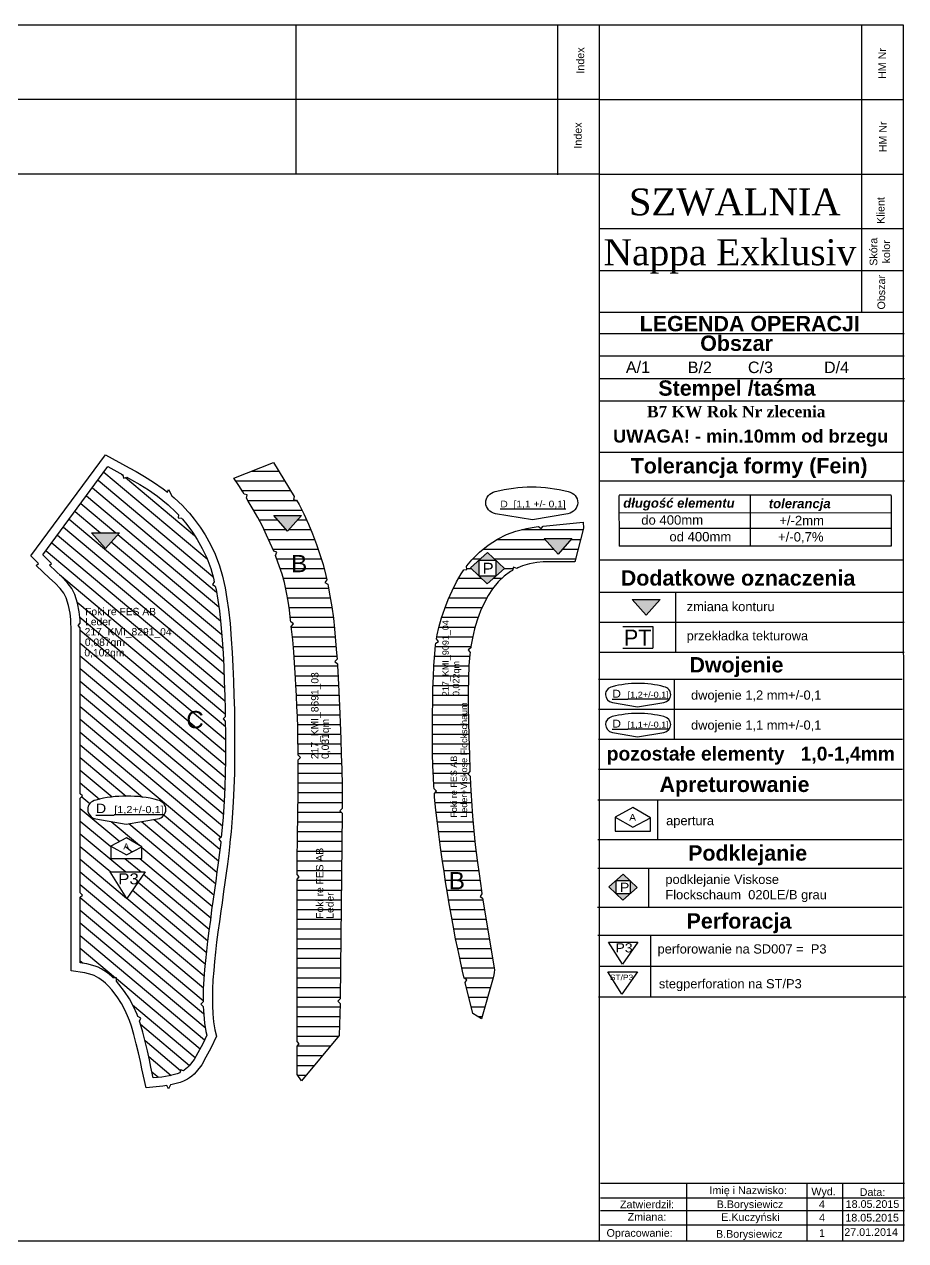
# Paper-space layout 'foki li' of a CAD drawing. Header units: millimetres. Extents: x 0 to 2282, y 0 to 1586.
# Drawn here: x 1132 to 2282, y 0 to 1586 of the extents above; entities that cross this region are included whole.
import ezdxf

# ---------------------------------------------------------------- set-up
doc = ezdxf.new("R2010")
doc.units = ezdxf.units.MM
for name, color, linetype in [('APRETURA', 1, 'Continuous'), ('FLÄCHE', 7, 'Continuous'), ('GROB', 1, 'Continuous'), ('legenda', 242, 'Continuous'), ('OBRAMOWANIE', 7, 'Continuous'), ('OUTLINE', 7, 'Continuous'), ('Q', 7, 'Continuous'), ('SYMBOLE', 7, 'Continuous'), ('TEILENAME', 7, 'Continuous'), ('TEXT', 7, 'Continuous')]:
    doc.layers.add(name, color=color, linetype=linetype)
doc.styles.add('PRODUKCYJNY', font='arial.ttf')
doc.styles.get("Standard").update_dxf_attribs({"font": 'arial.ttf'})
doc.styles.add('TEXT_1', font='ROMANS.SHX')

# ---------------------------------------------------------------- blocks, each defined once
blk = doc.blocks.new('dwojenie3')
at = {"layer": 'SYMBOLE', "color": 1, "extrusion": (0, 0.408922, 0.912569), "elevation": 26.6}
blk.add_lwpolyline([(37.4, 24.7), (-1.2, 31.8), (-41.5, 24.7, 0.783712), (-41.8, -1.9, 0.13753), (37.6, -1.9, 0.783712)], format="xyb", close=True, dxfattribs=at)
at = {"layer": 'SYMBOLE', "color": 1, "extrusion": (0, 0.408922, 0.912569), "insert": (-37.6, 7.9, 25.2), "char_height": 13.271, "width": 92.655, "attachment_point": 1, "text_direction": (1, 0, 0), "style": 'PRODUKCYJNY'}
blk.add_mtext('{\\LD  \\H0.75x;[1,2+/-0,1]}', dxfattribs=at)
blk = doc.blocks.new('apertura')
at = {"layer": 'APRETURA', "color": 1, "extrusion": (0, 0.408922, 0.912569), "elevation": -390.5}
blk.add_lwpolyline([(24.8, -179), (-0.2, -163.3), (-25.3, -177.8), (-0.2, -193.5), (24.8, -179), (24.8, -157.2), (-25.2, -157.2), (-25.3, -177.8)], dxfattribs=at)
at = {"layer": 'APRETURA', "color": 1, "extrusion": (0, 0.408922, 0.912569), "insert": (-4.8, 7.8, -431.4), "char_height": 10.401, "width": 13.808, "attachment_point": 1, "text_direction": (1, 0, 0)}
blk.add_mtext('{\\fArial|b0|i0|c0|p34;A}', dxfattribs=at)
blk = doc.blocks.new('Perf3')
at = {"layer": 'SYMBOLE', "color": 1, "extrusion": (0, 0.408922, 0.912569), "elevation": -444.8}
blk.add_lwpolyline([(-19.8, -211.2), (0, -179.6), (18.3, -211.2), (0, -211.2)], close=True, dxfattribs=at)
at = {"layer": 'SYMBOLE', "color": 1, "extrusion": (0, 0.408922, 0.912569), "insert": (-9.4, 9.4, -491.6), "char_height": 13.107, "width": 18.911, "attachment_point": 1, "text_direction": (1, 0, 0)}
blk.add_mtext('{\\fArial|b0|i0|c0|p34;P3}', dxfattribs=at)
blk = doc.blocks.new('P1')
at = {"layer": 'SYMBOLE'}
h = blk.add_hatch(color=57, dxfattribs=at)
h.paths.add_polyline_path([(-19.1, -0.3), (-0.3, 16.3), (18, -0.9), (-0.8, -17.5)])
h.paths.add_polyline_path([(-9.7, 8), (8.6, 8), (8.6, -9.2), (-9.7, -9.2)], flags=17)
at = {"layer": 'SYMBOLE', "color": 57, "extrusion": (0, 0.408922, 0.912569), "elevation": -3.8}
for points in [[(19.1, -1.3), (0.3, -19.6), (-18, -0.7), (0.8, 17.5)], [(9.7, -10.4), (-8.6, -10.4), (-8.6, 8.4), (9.7, 8.4)]]:
    blk.add_lwpolyline(points, close=True, dxfattribs=at)
at = {"layer": 'SYMBOLE', "color": 57, "extrusion": (0, 0.408922, 0.912569), "style": 'PRODUKCYJNY'}
blk.add_text('P', height=13.1, rotation=180, dxfattribs=at).set_placement((5.9, 5.7, -3.8))

psp = doc.layouts.new('foki li')

# ---------------------------------------------------------------- hatches: boundary and pattern name
for points in [[(1457.4, 945.6), (1475.6, 925.3), (1493.7, 945.6)], [(1219.9, 923), (1238.1, 902.6), (1256.2, 923)], [(1810, 915.7), (1828.2, 895.4), (1846.3, 915.7)], [(1925, 836.1), (1943.2, 815.7), (1961.4, 836.1)]]:
    psp.add_hatch(color=40).paths.add_polyline_path(points)
h = psp.add_hatch(color=57)
h.paths.add_polyline_path([(1894.4, 461.2), (1913.3, 477.9), (1931.5, 460.7), (1912.7, 444)])
h.paths.add_polyline_path([(1903.9, 469.5), (1922.1, 469.5), (1922.1, 452.4), (1903.9, 452.4)], flags=17)
at = {"layer": 'OBRAMOWANIE'}
h = psp.add_hatch(dxfattribs=at)
h.set_pattern_fill('ANSI31', color=1, scale=4, angle=95)
h.paths.add_polyline_path([(1393.6, 710.5), (1393, 728.9), (1392.2, 748), (1391.3, 766), (1390.2, 783.4), (1388.5, 803.5), (1386.6, 821.4), (1384.6, 835), (1382.2, 849), (1381.2, 853.2), (1377.7, 855.4), (1379.9, 858.9), (1378.8, 863.8), (1375.5, 876.2), (1370.2, 890.3), (1364.3, 902.3), (1357.7, 914.1), (1351.5, 923.6), (1344.3, 933.6), (1338.4, 940.7), (1337, 942.1), (1332.9, 942.3), (1333.1, 946.4), (1329.7, 950), (1319.7, 959.5), (1305.9, 970.8), (1294.2, 979.1), (1282.8, 986.1), (1272.1, 992.2), (1265.8, 995.6), (1261.7, 994.4), (1260.5, 998.5), (1241.3, 1009.2), (1156.5, 894.1), (1167.6, 883.1), (1165, 880.6), (1173.3, 872.8), (1180.7, 865.8), (1188.2, 858), (1194, 850.4), (1197.9, 842.5), (1201.5, 831.1), (1203.7, 819.8), (1204.8, 809.5), (1205.1, 805), (1202.2, 802.2), (1205.2, 799.2), (1205.2, 582.8), (1208.2, 579.8), (1205.2, 576.8), (1205.2, 453.7), (1208.2, 450.7), (1205.2, 447.7), (1205.2, 362.2), (1213.5, 361.1), (1224.5, 358.1), (1228.4, 356.5), (1232.2, 354.6), (1235.9, 352.4), (1239.5, 350), (1243, 347.3), (1246.3, 344.5), (1248, 342.9), (1252.3, 342.7), (1252.2, 338.4), (1255.5, 334.6), (1263, 324.9), (1269.3, 315.3), (1274.5, 305.5), (1279.2, 294.7), (1280.2, 292.1), (1284.1, 290.2), (1282.3, 286.3), (1283.3, 283.4), (1286.7, 271.9), (1289.9, 259.6), (1292.8, 247.4), (1295.4, 236), (1297.3, 226.4), (1300.3, 212.3), (1311.3, 213.4), (1320.9, 214.9), (1331.7, 217.5), (1334.8, 218.8), (1334.9, 218.9), (1336.1, 222.8), (1339.9, 221.6), (1340.7, 222.1), (1343, 223.9), (1345.2, 225.9), (1347.3, 228.1), (1353.5, 236.1), (1358.6, 245), (1364.8, 256.6), (1370, 267.9), (1368.9, 272.7), (1367.1, 283.8), (1366.1, 295), (1365.5, 305.4), (1362.5, 308.3), (1365.5, 311.5), (1365.4, 315.6), (1365.6, 328.3), (1366.2, 340.9), (1367.3, 353.4), (1368.4, 365.2), (1369.7, 377.5), (1371.1, 390.5), (1372.8, 403.9), (1374.8, 417.8), (1376.5, 431.2), (1378.1, 442.3), (1380.1, 457.1), (1381.8, 468.6), (1383.4, 480.7), (1385.1, 492.7), (1386.8, 506.2), (1388.3, 519.1), (1388.4, 520.1), (1385.8, 523.4), (1389, 526), (1389.9, 534.3), (1391.4, 552.2), (1392.7, 572.4), (1393.5, 590.7), (1394.1, 609.9), (1394.4, 625.6), (1394.4, 643.5), (1394.5, 662.4), (1394.3, 676.5), (1394.3, 677.2), (1391.3, 680.2), (1394.3, 683.2), (1394.2, 692)])
h.paths.add_polyline_path([(1238.1, 902.6), (1219.9, 922.9), (1256.2, 922.9)], flags=16)
edge = h.paths.add_edge_path(flags=16)
edge.add_line((1225.6, 549.9), (1264.9, 543.2))
edge.add_line((1264.9, 543.2), (1306.1, 549.9))
edge.add_ellipse((1302.9, 562.3), major_axis=(-14, 0), ratio=0.912569, start_angle=103.3442, end_angle=255.6892)
edge.add_ellipse((1265.9, 442.9), major_axis=(-149.9, 0), ratio=0.912569, start_angle=254.3384, end_angle=285.6616)
edge.add_ellipse((1228.9, 562.3), major_axis=(-14, 0), ratio=0.912569, start_angle=284.3108, end_angle=436.6558)
h.paths.add_polyline_path([(1220.6, 550.7), (1315.8, 550.7), (1315.8, 576.2), (1220.6, 576.2)], flags=24)
edge = h.paths.add_edge_path(flags=16)
edge.add_line((1245, 514.5), (1265.3, 502.9))
edge.add_line((1265.3, 502.9), (1285.6, 513.7))
edge.add_line((1285.6, 513.7), (1265.3, 525.3))
edge.add_line((1265.3, 525.3), (1245, 514.5))
edge.add_line((1245, 514.5), (1245, 498.4))
edge.add_line((1245, 498.4), (1285.5, 498.4))
edge.add_line((1285.5, 498.4), (1285.6, 513.7))
h.paths.add_polyline_path([(1259.1, 506), (1271.2, 506), (1271.2, 521.8), (1259.1, 521.8)], flags=8)
h.paths.add_polyline_path([(1289.6, 480.7), (1265.9, 446.2), (1243.9, 480.7), (1265.9, 480.7)], flags=16)
h.paths.add_polyline_path([(1249, 456.8), (1283.7, 456.8), (1283.7, 486.4), (1249, 486.4)], flags=24)
h.paths.add_polyline_path([(1207.4, 756.1), (1265.8, 756.1), (1265.8, 774.6), (1207.4, 774.6)], flags=24)
h.paths.add_polyline_path([(1209.1, 799.7), (1248.4, 799.7), (1248.4, 814.3), (1209.1, 814.3)], flags=24)
h.paths.add_polyline_path([(1209, 812.9), (1306.4, 812.9), (1306.4, 827.8), (1209, 827.8)], flags=24)
h.paths.add_polyline_path([(1208, 769.8), (1266.3, 769.8), (1266.3, 788.2), (1208, 788.2)], flags=24)
h.paths.add_polyline_path([(1207.8, 783.4), (1327.3, 783.4), (1327.3, 801.9), (1207.8, 801.9)], flags=24)
h.paths.add_polyline_path([(1337.6, 661.9), (1371.9, 661.9), (1371.9, 696.8), (1337.6, 696.8)], flags=24)
h = psp.add_hatch(dxfattribs=at)
h.set_pattern_fill('ANSI31', color=40, scale=4, angle=315)
h.paths.add_polyline_path([(1479.5, 809.2), (1479.7, 806.9), (1483.1, 804.3), (1480.4, 800.9), (1480.8, 797.5), (1482.2, 783.6), (1483.5, 767.8), (1484.6, 753.3), (1485.5, 740.2), (1486.4, 724.7), (1487.2, 710.2), (1487.7, 696.6), (1488.3, 683.5), (1488.7, 668.9), (1489, 654.8), (1489.2, 639.4), (1489.2, 633), (1492.2, 630), (1489.2, 627), (1489.2, 622.2), (1489.3, 606.7), (1489.3, 590.9), (1489.2, 577.4), (1489, 562.4), (1488.7, 547.8), (1488.5, 534.2), (1488.3, 518.9), (1488, 503.9), (1487.9, 488.5), (1487.8, 477.4), (1490.8, 474.5), (1487.8, 471.5), (1487.8, 259.8), (1490.8, 256.8), (1487.8, 253.8), (1487.8, 216.7), (1493.5, 208.4), (1542.6, 267.7), (1543.9, 309.4), (1541, 312.4), (1544, 315.4), (1546.6, 557.3), (1543.7, 560.3), (1546.7, 563.3), (1546.7, 575.3), (1546.5, 593.9), (1546.1, 614.3), (1545.5, 633.7), (1544.9, 654.1), (1544, 675.6), (1543.2, 697.2), (1542.2, 716.1), (1541.3, 734), (1540.6, 749.9), (1540.4, 752.3), (1537.2, 755.1), (1540, 758.3), (1539.4, 766.4), (1538.2, 781.7), (1536.8, 797.7), (1535.2, 811.5), (1533.1, 826.3), (1530.8, 840.8), (1528.4, 853.5), (1527.8, 856.1), (1524.3, 858.3), (1526.5, 861.8), (1525.2, 867.1), (1521.7, 881.5), (1517.7, 894.6), (1513.3, 907.9), (1508.2, 921.4), (1502.9, 934.1), (1496.7, 947.7), (1490.5, 959.9), (1487.3, 965.4), (1483.3, 966.4), (1484.3, 970.5), (1457.3, 1014.6), (1405.6, 994.2), (1411.9, 984.7), (1417.2, 976.2), (1418.8, 973.5), (1423, 972.4), (1422, 968.3), (1424.3, 964.3), (1430.8, 953.4), (1436.7, 942.9), (1442.6, 931.7), (1448.1, 920), (1453, 909.3), (1457.4, 899.1), (1461.3, 897.5), (1459.6, 893.5), (1460.7, 890.9), (1464.7, 880.1), (1468.4, 868.9), (1471.3, 858), (1474.3, 845.1), (1476.3, 834), (1477.9, 822.4)])
h.paths.add_polyline_path([(1475.6, 925.2), (1457.4, 945.6), (1493.7, 945.6)], flags=16)
h.paths.add_polyline_path([(1538.1, 417.4), (1538.1, 456.7), (1523.4, 456.7), (1523.4, 417.4)], flags=24)
h.paths.add_polyline_path([(1524.9, 417.3), (1524.9, 514.7), (1510, 514.7), (1510, 417.3)], flags=24)
h.paths.add_polyline_path([(1535.2, 625), (1535.2, 683.3), (1516.7, 683.3), (1516.7, 625)], flags=24)
h.paths.add_polyline_path([(1521.5, 624.8), (1521.5, 744.3), (1503.1, 744.3), (1503.1, 624.8)], flags=24)
h.paths.add_polyline_path([(1474.6, 866), (1506.8, 866), (1506.8, 899.8), (1474.6, 899.8)], flags=24)
h = psp.add_hatch(dxfattribs=at)
h.set_pattern_fill('ANSI31', color=40, scale=4, angle=315)
h.paths.add_polyline_path([(1800.5, 884.1), (1808.7, 884.9), (1817.5, 885.2), (1823.5, 885.2), (1850.2, 885.1), (1861.6, 929.1), (1861.1, 937), (1808.8, 931.8), (1806.2, 928.5), (1802.9, 931.1), (1799.6, 930.7), (1787.3, 928.7), (1773.3, 925.1), (1761.1, 920.8), (1749.1, 914.7), (1737.2, 906.8), (1725.9, 897.7), (1715.9, 887.8), (1709.2, 880), (1708.8, 879.4), (1709.4, 875.3), (1705.5, 874.8), (1701.8, 869.5), (1695.7, 858.9), (1690.1, 847.4), (1685.1, 836), (1680.5, 824.4), (1676.4, 812), (1672.8, 799.5), (1670.7, 789.8), (1669.9, 784.7), (1672.3, 781.4), (1669, 778.9), (1668.6, 776.3), (1667.5, 765), (1666.4, 749.8), (1665.7, 735.1), (1665.1, 719.8), (1664.8, 703.2), (1664.7, 686.5), (1664.5, 670.4), (1664.5, 652.8), (1664.7, 635.4), (1665.1, 619.1), (1665.7, 604.1), (1666.3, 592.4), (1666.6, 589), (1669.7, 586.2), (1667, 583.1), (1667.3, 578.3), (1669, 561.1), (1670.5, 547.9), (1672.6, 530.2), (1675, 512.8), (1677.2, 497.5), (1679.7, 481.2), (1681.6, 467.8), (1684.1, 453), (1686.4, 439.4), (1689.1, 423.2), (1691.7, 408.8), (1694.6, 393.7), (1697.5, 380.4), (1700.1, 368.2), (1703.6, 351.2), (1705.6, 342.3), (1709.2, 340.2), (1707, 336.5), (1717.3, 296.4), (1728.2, 289.2), (1743.7, 342.8), (1744.6, 346.6), (1745.1, 349.8), (1745.3, 353), (1745.1, 355.8), (1729.9, 446.5), (1726.5, 448.9), (1729, 452.4), (1728.4, 456.1), (1725.8, 475.1), (1722.7, 496.2), (1720.3, 516), (1718.5, 534.5), (1716.8, 553.7), (1715.4, 573.7), (1714.2, 594.5), (1713.7, 605.8), (1710.5, 608.7), (1713.4, 611.8), (1713.3, 614.5), (1712.6, 633.4), (1711.7, 657.5), (1711.4, 677), (1711.2, 697), (1711.2, 714.9), (1711.3, 733), (1712.1, 750.1), (1713.2, 764.1), (1713.6, 767), (1711, 770.5), (1714.4, 773.1), (1714.7, 774.9), (1716.6, 785.7), (1719.4, 797.8), (1722.7, 809.2), (1727.2, 821), (1731.8, 831.4), (1737.1, 841), (1742.8, 849.9), (1750, 859), (1758.1, 866.6), (1766.4, 872.5), (1768.7, 873.7), (1770.1, 878), (1774.3, 876.6), (1775.6, 877.3), (1782, 879.8), (1790.8, 882.4)])
h.paths.add_polyline_path([(1810, 915.7), (1846.3, 915.7), (1828.2, 895.3)], flags=16)
h.paths.add_polyline_path([(1713.9, 877.2), (1736.5, 897.2), (1758.4, 876.6), (1735.8, 856.6)], flags=16)
h.paths.add_polyline_path([(1725.2, 887.2), (1747.1, 887.2), (1747.1, 866.6), (1725.2, 866.6)], flags=0)
h.paths.add_polyline_path([(1740.4, 873.5), (1733.7, 873.5), (1733.7, 849.9), (1740.4, 849.9)], flags=24)
h.paths.add_polyline_path([(1704.4, 707.4), (1704.4, 758.5), (1688.2, 758.5), (1688.2, 707.4)], flags=24)
h.paths.add_polyline_path([(1690.7, 707.2), (1690.7, 811.8), (1674.6, 811.8), (1674.6, 707.2)], flags=24)
h.paths.add_polyline_path([(1711.9, 549.4), (1711.9, 704), (1699.1, 704), (1699.1, 549.4)], flags=24)
h.paths.add_polyline_path([(1698.7, 549.4), (1698.7, 634.6), (1685.7, 634.6), (1685.7, 549.4)], flags=24)
h.paths.add_polyline_path([(1680.2, 452.5), (1712.4, 452.5), (1712.4, 486.3), (1680.2, 486.3)], flags=25)

# ---------------------------------------------------------------- linework, layer by layer
for p, q in [((1486.3, 1585.9), (1486.3, 1390.4)), ((2278.9, 1584.7), (0, 1584.7)), ((1827.4, 1584.7), (1827.4, 1487.2)), ((1882.4, 0), (1882.4, 1584.7)), ((2223.9, 1584.7), (2223.9, 1232)), ((1882.4, 1487.8), (0, 1487.8)), ((1827.4, 1487.2), (1827.4, 1389.8)), ((1882.4, 1487.8), (2278.9, 1487.8)), ((2223.9, 1423.5), (2223.9, 1369)), ((1882.4, 1390.4), (0, 1390.4)), ((1882.4, 1390.4), (2278.9, 1390.4)), ((1907.7, 971.8), (1907.9, 905.5)), ((1907.8, 972.3), (2262.8, 972.3)), ((2262.7, 971.8), (2262.7, 905.5)), ((1907.8, 948.9), (2262.8, 949.6)), ((1907.8, 928.9), (2262.8, 929)), ((1908, 906), (2262.8, 906)), ((1957.8, 574.8), (1957.8, 522.9))]:
    psp.add_line(p, q)
at = {"color": 0}
for p, q in [((2278.9, 1193), (2278.9, 1193)), ((2278.9, 1193), (2278.9, 1193)), ((1882.7, 1182.8), (2279.3, 1182.8)), ((1882.7, 1182.8), (2279.3, 1182.8)), ((1882.7, 1182.8), (2279.3, 1182.8)), ((1882.9, 1153.6), (2279.5, 1153.6)), ((2279, 1058.4), (2279, 1058.6)), ((2279, 1058.4), (2279, 1058.6)), ((1882.8, 1028.2), (2279.4, 1028.3)), ((1883.2, 990.5), (2279.9, 990.5)), ((1881.6, 887.7), (2278.3, 887.7)), ((1882.4, 845.5), (2278.8, 845.5)), ((1981.3, 845.4), (1981.3, 806.5)), ((1882.4, 806.4), (2279.2, 806.4)), ((1882.4, 806.4), (2278.8, 806.4)), ((1882.4, 806.4), (2278.8, 806.4)), ((1882.4, 806.4), (2279.2, 806.4)), ((1882.4, 806.4), (2278.8, 806.4)), ((1882.4, 806.4), (2278.8, 806.4)), ((1882.4, 806.4), (2278.6, 806.4)), ((1882.4, 806.4), (2278.6, 806.4)), ((1882.4, 806.4), (2278.8, 806.4)), ((1882.4, 806.4), (2279.2, 806.4)), ((1882.5, 806.4), (2278.9, 806.4)), ((1882.5, 806.4), (2278.9, 806.4)), ((1882.5, 806.4), (2278.9, 806.4)), ((1882.5, 806.4), (2278.9, 806.4)), ((1882.5, 806.4), (2278.9, 806.4)), ((1882.7, 806.4), (2279.1, 806.4)), ((1882.7, 806.4), (2279.1, 806.4)), ((1882.7, 806.4), (2279.5, 806.4)), ((1882.7, 806.4), (2279.5, 806.4)), ((1882.7, 806.4), (2279.5, 806.4)), ((1882.7, 806.4), (2279.5, 806.4)), ((1882.7, 806.4), (2279.5, 806.4)), ((1981.6, 806.3), (1981.6, 767.4)), ((1882.7, 767.3), (2279.1, 767.4)), ((1882.7, 767.3), (2279.1, 767.4)), ((1882.7, 767.3), (2279.5, 767.3)), ((1882.7, 767.3), (2279.1, 767.3)), ((1882.7, 767.3), (2279.5, 767.3)), ((1882.7, 767.3), (2279.1, 767.3)), ((1882.7, 767.3), (2278.9, 767.3)), ((1882.7, 767.3), (2278.9, 767.3)), ((1882.7, 767.3), (2279.1, 767.3)), ((1882.7, 767.3), (2279.5, 767.3)), ((1882.8, 767.3), (2279.2, 767.3)), ((1882.8, 767.3), (2279.2, 767.3)), ((1882.8, 767.3), (2279.2, 767.3)), ((1882.8, 767.3), (2279.2, 767.3)), ((1882.8, 767.3), (2279.2, 767.3)), ((1880.8, 732.1), (2277.1, 732.2)), ((1979.6, 732), (1979.6, 693.2)), ((1880.8, 693.1), (2277.6, 693.1)), ((1880.8, 693.1), (2277.1, 693.1)), ((1880.8, 693.1), (2277.1, 693.1)), ((1979.6, 693), (1979.6, 654.1)), ((1880.8, 654), (2277.6, 654)), ((1880.8, 654), (2277.1, 654)), ((1880.8, 654), (2277.6, 654)), ((1880.8, 654), (2277.1, 654)), ((1880.8, 654), (2277.6, 654)), ((1880.8, 654), (2277.1, 654)), ((1880.8, 614.9), (2277.6, 614.9)), ((1880.2, 574.8), (2276.8, 574.8)), ((1880.2, 522.9), (2276.9, 522.9)), ((1880.2, 522.9), (2276.6, 522.9)), ((1880.2, 522.9), (2276.4, 522.9)), ((1880.2, 522.9), (2276.4, 522.9)), ((1880.2, 522.9), (2276.6, 522.9)), ((1880.3, 522.9), (2276.7, 522.9)), ((1880.3, 522.9), (2276.7, 522.9)), ((1880.3, 522.9), (2276.7, 522.9)), ((1880.3, 522.9), (2276.7, 522.9)), ((1880.3, 522.9), (2276.7, 522.9))]:
    psp.add_line(p, q, dxfattribs=at)
at = {"color": 0, "linetype": 'Continuous'}
for p, q in [((1882.7, 1182.8), (2279.5, 1182.8)), ((1882.9, 1153.6), (2279.5, 1153.6)), ((1883.1, 1124.3), (2279.7, 1124.3)), ((1883.1, 1124.3), (2279.9, 1124.3)), ((1883.3, 1095), (2279.9, 1095.1)), ((1883.3, 1095), (2280.2, 1095.1)), ((1882.8, 1028.2), (2279.4, 1028.3)), ((1882.4, 806.4), (2279.2, 806.4)), ((1882.5, 806.4), (2279.3, 806.4)), ((1882.5, 806.4), (2279.3, 806.4)), ((1882.7, 767.3), (2279.5, 767.4)), ((1882.8, 767.3), (2279.6, 767.4)), ((1882.8, 767.3), (2279.6, 767.4)), ((1880.8, 693.1), (2277.6, 693.1)), ((1880.2, 522.9), (2277, 522.9)), ((1880.3, 522.9), (2277.1, 522.9)), ((1880.3, 522.9), (2277.1, 522.9)), ((1880, 485.9), (2276.8, 485.9)), ((1880, 485.9), (2276.7, 485.9)), ((1880.1, 485.9), (2276.9, 485.9)), ((1946.3, 485.8), (1946.3, 434.8)), ((1879.7, 434.8), (2276.6, 434.8)), ((1880.2, 434.8), (2277, 434.8)), ((1880.1, 398.4), (2276.9, 398.4)), ((1882.4, 398.4), (2277.5, 398.4)), ((1948.8, 398.4), (1948.8, 358)), ((1948.8, 398.1), (1948.8, 318.2)), ((1882.4, 357.7), (2277.5, 357.7)), ((1881, 317.8), (2277.8, 317.9))]:
    psp.add_line(p, q, dxfattribs=at)
at = {"color": 7}
for p, q in [((2078.7, 972), (2078.7, 906)), ((1881, 317.8), (2281.6, 317.8))]:
    psp.add_line(p, q, dxfattribs=at)
at = {"color": 40}
for p, q in [((1912.6, 800.6), (1951.9, 800.6)), ((1951.9, 800.6), (1951.9, 772.7)), ((1912.6, 772.7), (1951.9, 772.7))]:
    psp.add_line(p, q, dxfattribs=at)
at = {"color": 1, "elevation": -185.1}
for points in [[(1457.4, 945.6), (1493.7, 945.6), (1475.6, 925.2), (1457.4, 945.6)], [(1219.9, 922.9), (1256.2, 922.9), (1238.1, 902.6), (1219.9, 922.9)], [(1810, 915.7), (1846.3, 915.7), (1828.2, 895.3), (1810, 915.7)], [(1925, 836), (1961.4, 836), (1943.2, 815.7), (1925, 836)]]:
    psp.add_lwpolyline(points, dxfattribs=at)
at = {"color": 1, "extrusion": (0, 0.408922, 0.912569), "elevation": -165.5}
psp.add_lwpolyline([(-1902.6, -679.4), (-1925.7, -665), (-1948.7, -678.4), (-1925.7, -692.9), (-1902.6, -679.4), (-1902.6, -659.4), (-1948.6, -659.4), (-1948.7, -678.4)], dxfattribs=at)
at = {"layer": 'GROB', "linetype": 'Continuous'}
psp.add_lwpolyline([(1323, 203), (1320.4, 197.8), (1318.2, 202.3), (1312.8, 201.5), (1290.9, 199.3), (1285.5, 223.9), (1283.7, 233.5), (1281.1, 244.7), (1278.2, 256.7), (1275.2, 268.7), (1271.9, 279.7), (1269.3, 286.9), (1268.1, 290.3), (1263.7, 300.3), (1259, 309.2), (1253.2, 317.9), (1246.1, 327), (1241.9, 332), (1238.2, 335.6), (1235.4, 338), (1232.5, 340.2), (1229.5, 342.3), (1226.5, 344), (1223.4, 345.6), (1220.6, 346.8), (1211.2, 349.3), (1193.2, 351.7), (1193.2, 452.7), (1193.2, 581.7), (1193.2, 794.2), (1192.7, 809.7), (1191.8, 818), (1189.9, 828.1), (1186.7, 838), (1183.7, 844.1), (1179.1, 850.2), (1172.3, 857.2), (1165.1, 864), (1147.8, 880.3), (1150.6, 883.1), (1140.7, 892.9), (1237.9, 1024.8), (1268.9, 1007.6), (1277.9, 1002.7), (1288.9, 996.4), (1300.8, 989.1), (1313.2, 980.3), (1318.7, 975.8), (1320.4, 979.2), (1324.5, 971.1), (1327.6, 968.5), (1338.3, 958.5), (1345.3, 950.8), (1347.4, 948.6), (1353.8, 940.9), (1361.4, 930.3), (1368, 920.3), (1374.9, 907.9), (1381.2, 895), (1386.9, 879.9), (1390.5, 866.6), (1392.7, 856.7), (1393.9, 851.3), (1396.5, 836.9), (1398.5, 822.8), (1400.5, 804.6), (1402.1, 784.3), (1403.3, 766.7), (1404.2, 748.6), (1405, 729.4), (1405.6, 710.9), (1406.2, 692.2), (1406.3, 678.3), (1406.3, 676.6), (1406.5, 662.5), (1406.4, 643.5), (1406.4, 625.5), (1406.1, 609.6), (1405.5, 590.2), (1404.6, 571.8), (1403.4, 551.3), (1401.9, 533.2), (1400.4, 519.8), (1400.2, 517.7), (1398.7, 504.8), (1397, 491.1), (1395.2, 479.1), (1393.7, 467), (1392, 455.4), (1390, 440.6), (1388.4, 429.6), (1386.7, 416.2), (1384.7, 402.3), (1383, 389.1), (1381.6, 376.2), (1380.4, 364), (1379.2, 352.3), (1378.1, 340.1), (1377.6, 327.9), (1377.4, 315.6), (1377.5, 306.6), (1378.1, 295.8), (1379, 285.3), (1380.7, 275), (1382.6, 266.6), (1375.5, 251.2), (1369.1, 239.1), (1363.5, 229.4), (1356.4, 220.2), (1353.6, 217.3), (1350.8, 214.7), (1347.5, 212.2), (1344.9, 210.6), (1341.3, 208.7), (1339.7, 207.9), (1335.4, 206.1), (1323.3, 203.1)], close=True, dxfattribs=at)
at = {"layer": 'legenda', "color": 1, "extrusion": (0, 0.408922, 0.912569), "elevation": 284.6}
psp.add_lwpolyline([(-1899.1, -641.3), (-1931.9, -635.2), (-1966.2, -641.3, 0.783712), (-1966.4, -664, 0.13753), (-1898.9, -664, 0.783712)], format="xyb", close=True, dxfattribs=at)
at = {"layer": 'legenda', "color": 5, "extrusion": (0, 0.408922, 0.912569), "elevation": 268.7}
psp.add_lwpolyline([(-1899.1, -605.7), (-1931.9, -599.6), (-1966.2, -605.7, 0.783712), (-1966.4, -628.3, 0.13753), (-1898.9, -628.3, 0.783712)], format="xyb", close=True, dxfattribs=at)
at = {"layer": 'OBRAMOWANIE'}
for p, q in [((1882.4, 1390.4), (2279.1, 1390.4)), ((1882.4, 1390.4), (2279.1, 1390.4)), ((2224.1, 1390.4), (2224.1, 1210)), ((2279.3, 1319.1), (1882.6, 1319.1)), ((2224.1, 1319.1), (2224.1, 1264.6)), ((2279.3, 1264.6), (1882.6, 1264.6)), ((2224.1, 1264.6), (2224.1, 1210)), ((2279.3, 1210), (1882.6, 1210)), ((2279.1, 1210), (1882.6, 1210)), ((1883.6, 74.8), (2280.2, 74.8)), ((1995.6, 74.8), (1995.6, 0)), ((2152.7, 74.8), (2152.7, 0)), ((2199.3, 74.8), (2199.3, 0)), ((1883.6, 55.7), (2280.2, 55.7)), ((1883.6, 39.3), (2280.2, 39.3)), ((1883.6, 20.6), (2280.2, 20.6))]:
    psp.add_line(p, q, dxfattribs=at)
psp.add_lwpolyline([(2278.9, 1584.7), (0, 1584.7), (0, 0), (2279.1, 0), (2278.9, 1527.7)], close=True, dxfattribs=at)
psp.add_lwpolyline([(2278.9, 1584.7), (0, 1584.7), (0, 0), (2279.1, 0), (2278.9, 1527.7)], close=True, dxfattribs=at)
psp.add_lwpolyline([(2278.9, 1584.7), (0, 1584.7), (0, 0), (2279.1, 0), (2278.9, 1527.7)], close=True, dxfattribs=at)
at = {"layer": 'OUTLINE', "linetype": 'Continuous'}
for points in [[(1205.2, 799.2), (1202.2, 802.2), (1205.1, 805), (1204.8, 809.5), (1203.7, 819.8), (1201.5, 831.1), (1197.9, 842.5), (1194, 850.4), (1188.2, 858), (1180.7, 865.8), (1173.3, 872.8), (1165, 880.6), (1167.6, 883.1), (1156.5, 894.1), (1241.3, 1009.2), (1260.5, 998.5), (1261.7, 994.4), (1265.8, 995.6), (1272.1, 992.2), (1282.8, 986.1), (1294.2, 979.1), (1305.9, 970.8), (1319.7, 959.5), (1329.7, 950), (1333.1, 946.4), (1332.9, 942.3), (1337, 942.1), (1338.4, 940.7), (1344.3, 933.6), (1351.5, 923.6), (1357.7, 914.1), (1364.3, 902.3), (1370.2, 890.3), (1375.5, 876.2), (1378.8, 863.8), (1379.9, 858.9), (1377.7, 855.4), (1381.2, 853.2), (1382.2, 849), (1384.6, 835), (1386.6, 821.4), (1388.5, 803.5), (1390.2, 783.4), (1391.3, 766), (1392.2, 748), (1393, 728.9), (1393.6, 710.5), (1394.2, 692), (1394.3, 683.2), (1391.3, 680.2), (1394.3, 677.2), (1394.3, 676.5), (1394.5, 662.4), (1394.4, 643.5), (1394.4, 625.6), (1394.1, 609.9), (1393.5, 590.7), (1392.7, 572.4), (1391.4, 552.2), (1389.9, 534.3), (1389, 526), (1385.8, 523.4), (1388.4, 520.1), (1388.3, 519.1), (1386.8, 506.2), (1385.1, 492.7), (1383.4, 480.7), (1381.8, 468.6), (1380.1, 457.1), (1378.1, 442.3), (1376.5, 431.2), (1374.8, 417.8), (1372.8, 403.9), (1371.1, 390.5), (1369.7, 377.5), (1368.4, 365.2), (1367.3, 353.4), (1366.2, 340.9), (1365.6, 328.3), (1365.4, 315.6), (1365.5, 311.5), (1362.5, 308.3), (1365.5, 305.4), (1366.1, 295), (1367.1, 283.8), (1368.9, 272.7), (1370, 267.9), (1364.8, 256.6), (1358.6, 245), (1353.5, 236.1), (1347.3, 228.1), (1345.2, 225.9), (1343, 223.9), (1340.7, 222.1), (1339.9, 221.6), (1336.1, 222.8), (1334.9, 218.9), (1334.8, 218.8), (1331.7, 217.5), (1320.9, 214.9), (1311.3, 213.4), (1300.3, 212.3), (1297.3, 226.4), (1295.4, 236), (1292.8, 247.4), (1289.9, 259.6), (1286.7, 271.9), (1283.3, 283.4), (1282.3, 286.3), (1284.1, 290.2), (1280.2, 292.1), (1279.2, 294.7), (1274.5, 305.5), (1269.3, 315.3), (1263, 324.9), (1255.5, 334.6), (1252.2, 338.4), (1252.3, 342.7), (1248, 342.9), (1246.3, 344.5), (1243, 347.3), (1239.5, 350), (1235.9, 352.4), (1232.2, 354.6), (1228.4, 356.5), (1224.5, 358.1), (1213.5, 361.1), (1205.2, 362.2), (1205.2, 447.7), (1208.2, 450.7), (1205.2, 453.7), (1205.2, 576.8), (1208.2, 579.8), (1205.2, 582.8)], [(1488.7, 668.9), (1488.3, 683.5), (1487.7, 696.6), (1487.2, 710.2), (1486.4, 724.7), (1485.5, 740.2), (1484.6, 753.3), (1483.5, 767.8), (1482.2, 783.6), (1480.8, 797.5), (1480.4, 800.9), (1483.1, 804.3), (1479.7, 806.9), (1479.5, 809.2), (1477.9, 822.4), (1476.3, 834), (1474.3, 845.1), (1471.3, 858), (1468.4, 868.9), (1464.7, 880.1), (1460.7, 890.9), (1459.6, 893.5), (1461.3, 897.5), (1457.4, 899.1), (1453, 909.3), (1448.1, 920), (1442.6, 931.7), (1436.7, 942.9), (1430.8, 953.4), (1424.3, 964.3), (1422, 968.3), (1423, 972.4), (1418.8, 973.5), (1417.2, 976.2), (1411.9, 984.7), (1405.6, 994.2), (1457.3, 1014.6), (1484.3, 970.5), (1483.3, 966.4), (1487.3, 965.4), (1490.5, 959.9), (1496.7, 947.7), (1502.9, 934.1), (1508.2, 921.4), (1513.3, 907.9), (1517.7, 894.6), (1521.7, 881.5), (1525.2, 867.1), (1526.5, 861.8), (1524.3, 858.3), (1527.8, 856.1), (1528.4, 853.5), (1530.8, 840.8), (1533.1, 826.3), (1535.2, 811.5), (1536.8, 797.7), (1538.2, 781.7), (1539.4, 766.4), (1540, 758.3), (1537.2, 755.1), (1540.4, 752.3), (1540.6, 749.9), (1541.3, 734), (1542.2, 716.1), (1543.2, 697.2), (1544, 675.6), (1544.9, 654.1), (1545.5, 633.7), (1546.1, 614.3), (1546.5, 593.9), (1546.7, 575.3), (1546.7, 563.3), (1543.7, 560.3), (1546.6, 557.3), (1544, 315.4), (1541, 312.4), (1543.9, 309.4), (1542.6, 267.7), (1493.5, 208.4), (1487.8, 216.7), (1487.8, 253.8), (1490.8, 256.8), (1487.8, 259.8), (1487.8, 471.5), (1490.8, 474.5), (1487.8, 477.4), (1487.9, 488.5), (1488, 503.9), (1488.3, 518.9), (1488.5, 534.2), (1488.7, 547.8), (1489, 562.4), (1489.2, 577.4), (1489.3, 590.9), (1489.3, 606.7), (1489.2, 622.2), (1489.2, 627), (1492.2, 630), (1489.2, 633), (1489.2, 639.4), (1489, 654.8)], [(1664.7, 686.5), (1664.8, 703.2), (1665.1, 719.8), (1665.7, 735.1), (1666.4, 749.8), (1667.5, 765), (1668.6, 776.3), (1669, 778.9), (1672.3, 781.4), (1669.9, 784.7), (1670.7, 789.8), (1672.8, 799.5), (1676.4, 812), (1680.5, 824.4), (1685.1, 836), (1690.1, 847.4), (1695.7, 858.9), (1701.8, 869.5), (1705.5, 874.8), (1709.4, 875.3), (1708.8, 879.4), (1709.2, 880), (1715.9, 887.8), (1725.9, 897.7), (1737.2, 906.8), (1749.1, 914.7), (1761.1, 920.8), (1773.3, 925.1), (1787.3, 928.7), (1799.6, 930.7), (1802.9, 931.1), (1806.2, 928.5), (1808.8, 931.8), (1861.1, 937), (1861.6, 929.1), (1850.2, 885.1), (1823.5, 885.2), (1817.5, 885.2), (1808.7, 884.9), (1800.5, 884.1), (1790.8, 882.4), (1782, 879.8), (1775.6, 877.3), (1774.3, 876.6), (1770.1, 878), (1768.7, 873.7), (1766.4, 872.5), (1758.1, 866.6), (1750, 859), (1742.8, 849.9), (1737.1, 841), (1731.8, 831.4), (1727.2, 821), (1722.7, 809.2), (1719.4, 797.8), (1716.6, 785.7), (1714.7, 774.9), (1714.4, 773.1), (1711, 770.5), (1713.6, 767), (1713.2, 764.1), (1712.1, 750.1), (1711.3, 733), (1711.2, 714.9), (1711.2, 697), (1711.4, 677), (1711.7, 657.5), (1712.6, 633.4), (1713.3, 614.5), (1713.4, 611.8), (1710.5, 608.7), (1713.7, 605.8), (1714.2, 594.5), (1715.4, 573.7), (1716.8, 553.7), (1718.5, 534.5), (1720.3, 516), (1722.7, 496.2), (1725.8, 475.1), (1728.4, 456.1), (1729, 452.4), (1726.5, 448.9), (1729.9, 446.5), (1745.1, 355.8), (1745.3, 353), (1745.1, 349.8), (1744.6, 346.6), (1743.7, 342.8), (1728.2, 289.2), (1717.3, 296.4), (1707, 336.5), (1709.2, 340.2), (1705.6, 342.3), (1703.6, 351.2), (1700.1, 368.2), (1697.5, 380.4), (1694.6, 393.7), (1691.7, 408.8), (1689.1, 423.2), (1686.4, 439.4), (1684.1, 453), (1681.6, 467.8), (1679.7, 481.2), (1677.2, 497.5), (1675, 512.8), (1672.6, 530.2), (1670.5, 547.9), (1669, 561.1), (1667.3, 578.3), (1667, 583.1), (1669.7, 586.2), (1666.6, 589), (1666.3, 592.4), (1665.7, 604.1), (1665.1, 619.1), (1664.7, 635.4), (1664.5, 652.8), (1664.5, 670.4)]]:
    psp.add_lwpolyline(points, close=True, dxfattribs=at)
at = {"layer": 'SYMBOLE', "color": 5, "extrusion": (-1.00157e-16, 0.408922, 0.912569), "elevation": 160.7}
psp.add_lwpolyline([(-1841.2, -966.5), (-1795, -957.9), (-1746.6, -966.5, -0.783712), (-1746.3, -998.4, -0.13753), (-1841.5, -998.4, -0.783712)], format="xyb", close=True, dxfattribs=at)
at = {"layer": 'TEXT', "color": 57, "extrusion": (0, 0.408922, 0.912569), "elevation": 185}
for points in [[(-1894.4, -422.5), (-1913.3, -440.7), (-1931.5, -421.9), (-1912.7, -403.7)], [(-1903.9, -431.6), (-1922.1, -431.6), (-1922.1, -412.8), (-1903.9, -412.8)]]:
    psp.add_lwpolyline(points, close=True, dxfattribs=at)
at = {"layer": 'TEXT', "color": 1, "extrusion": (0, 0.408922, 0.912569), "elevation": -66.5}
psp.add_lwpolyline([(-1932.2, -456.3), (-1912.5, -424.8), (-1894.1, -456.3), (-1912.5, -456.3)], close=True, dxfattribs=at)
at = {"layer": 'TEXT', "color": 5, "extrusion": (0, 0.408922, 0.912569), "elevation": 143.3}
psp.add_lwpolyline([(-1931.7, -319.8), (-1911.6, -287.8), (-1893, -319.7), (-1911.6, -319.7)], close=True, dxfattribs=at)

# ---------------------------------------------------------------- block references
at = {"linetype": 'Continuous', "xscale": 1.2, "yscale": 1.2, "zscale": 1.2}
psp.add_blockref('Perf3', (1265.9, 467.7), dxfattribs=at)
at = {"layer": 'APRETURA', "xscale": 0.81, "yscale": 0.81, "zscale": 0.81}
psp.add_blockref('apertura', (1265.1, 511.6, 346), dxfattribs=at)
at = {"layer": 'SYMBOLE'}
for name, p, xscale, yscale, zscale in [('P1', (1736.8, 877.6), 1.2, 1.2, 1.2), ('dwojenie3', (1263.7, 561.7), 1.02, 1.02, 1.02)]:
    psp.add_blockref(name, p, dxfattribs=dict(at, xscale=xscale, yscale=yscale, zscale=zscale))

# ---------------------------------------------------------------- texts
at = {"char_height": 10, "attachment_point": 2, "rotation": 90}
for s, insert, width in [('{\\fArial|b0|i0|c238|p34;Index}', (1852.3, 1538.8), 68.374), ('{\\fArial|b0|i0|c238|p34;HM Nr}', (2245.9, 1534.8), 68.374), ('{\\fArial|b0|i0|c238|p34;HM Nr}', (2246.9, 1439.2), 68.374), ('{\\fArial|b0|i0|c238|p34;Index}', (1849.1, 1441), 68.374), ('{\\fArial|b0|i0|c238|p34;Klient}', (2244, 1343.2), 59.625), ('{\\fArial|b0|i0|c238|p34;Skóra kolor}', (2234.6, 1289.4), 59.625), ('{\\fArial|b0|i0|c238|p34;Obszar}', (2244.8, 1236.6), 59.625)]:
    psp.add_mtext(s, dxfattribs=dict(at, insert=insert, width=width))
for s, insert, char_height, width, attachment_point in [('{\\fTimes New Roman|b0|i0|c238|p34;SZWALNIA}', (2058.7, 1371.9), 35, 334.835, 2), ('{\\fTimes New Roman|b0|i0|c0|p18;\\H0.97143x;Nappa Exklusiv}', (2052.4, 1305.8), 35, 334.835, 2), ('{\\fArial|b1|i0|c238|p34;LEGENDA OPERACJI}', (2078.3, 1205.7), 20, 592.569, 2), ('{\\fArial|b1|i0|c238|p34;Obszar}', (2061, 1180.2), 20, 592.569, 2), ('{\\fArial|b0|i0|c238|p34;\\C3;A/1}', (1916.7, 1146.4), 15, 108.76, 1), ('{\\fArial|b0|i0|c238|p34;\\C40;B/2}', (1997.4, 1146.2), 15, 108.76, 1), ('{\\fArial|b0|i0|c238|p34;\\C1;C/3}', (2075.9, 1146.2), 15, 108.76, 1), ('{\\fArial|b0|i0|c238|p34;\\C5;D/4}', (2175.1, 1146.2), 15, 108.76, 1), ('{\\fArial|b1|i0|c238|p34;Stempel /taśma}', (2061.5, 1121.7), 20, 592.569, 2), ('{\\fTimes New Roman|b1|i0|c238|p18;\\C1;B7 KW Rok Nr zlecenia}', (2060.6, 1088.5), 15, 442.216, 2), ('{\\fArial|b1|i0|c238|p34;Tolerancja formy (Fein)}', (2077.4, 1020.4), 20, 592.569, 2), ('{\\fArial|b1|i1|c238|p34;tolerancja} ', (2143.4, 959.3), 12.23, 211.112, 5), ('{\\fArial|b0|i0|c0|p34;do \\fArial|b0|i0|c238|p34;400mm}', (1977.1, 945.8), 12.23, 131.496, 2), ('+/-2mm ', (2145.9, 945.1), 12.23, 181.724, 2), ('od 400mm', (2013.8, 924), 12.23, 153.68, 2), ('+/-0,7%', (2144.8, 923.8), 12.23, 181.724, 2), ('{\\fArial|b1|i0|c238|p34;Dodatkowe oznaczenia}', (2063, 874.1), 20, 592.569, 2), ('{\\fArial|b1|i0|c238|p34;Dwojenie}', (2060.9, 760.9), 20, 592.569, 2), ('{\\fArial|b1|i0|c238|p34;Apreturowanie}', (2058.4, 605), 20, 592.569, 2), ('{\\fArial|b1|i0|c238|p34;Podklejanie}', (2075.5, 515.5), 20, 592.569, 2), ('{\\fArial|b1|i0|c238|p34;Perforacja}', (2064.2, 426.9), 20, 592.569, 2), ('{\\fArial|b0|i0|c238|p34;Imię i Nazwisko:}', (2076.2, 64.2), 10, 172.612, 5), ('{\\fArial|b0|i0|c238|p34;Wyd.}', (2174.5, 69.1), 10, 53.006, 2), ('{\\fArial|b0|i0|c238|p34;Data:}', (2238.3, 68.3), 10, 76.813, 2), ('{\\fArial|b0|i0|c238|p34;Zatwierdził:}', (1944.3, 52.3), 10, 40.983, 2), ('B.Borysiewicz', (2078.6, 52.5), 10, 148.584, 2), ('4', (2172.3, 52.4), 10, 53.006, 2), ('18.05.2015', (2238.3, 52.8), 10, 148.584, 2), ('Zmiana:', (1944.2, 36.1), 10, 40.983, 2), ('E.Kuczyński', (2079.1, 35.7), 10, 148.584, 2), ('4', (2172.6, 35.2), 10, 53.006, 2), ('18.05.2015', (2237.9, 35), 10, 148.584, 2), ('27.01.2014', (2236.5, 16.2), 10, 148.584, 2), ('Opracowanie:', (1934.6, 15.1), 10, 40.983, 2), ('B.Borysiewicz', (2077.7, 13.8), 10, 148.584, 2), ('1', (2172.5, 14.9), 10, 53.006, 2)]:
    psp.add_mtext(s, dxfattribs=dict(insert=insert, char_height=char_height, width=width, attachment_point=attachment_point))
at = {"insert": (1985.9, 967.9), "char_height": 12.23, "attachment_point": 2}
psp.add_mtext('{\\fArial|b1|i1|c238|p34;długość elementu} ', dxfattribs=at)
at = {"color": 5, "insert": (1914.1, 796.8), "char_height": 21, "width": 22.608, "attachment_point": 1}
psp.add_mtext('{\\fAlgerian|b0|i0|c0|p82;\\C1;PT}', dxfattribs=at)
at = {"linetype": 'ByBlock', "insert": (1991.3, 794.7), "char_height": 12, "width": 978.07, "attachment_point": 1}
psp.add_mtext(' przekładka tekturowa', dxfattribs=at)
at = {"layer": 'FLÄCHE'}
psp.add_text('0,087qm', height=9.6, dxfattribs=at).set_placement((1211.1, 775.5))
for s, height, p in [('0,022qm', 8.4, (1699.4, 710.1)), ('0,031qm', 9.6, (1529.4, 628.1))]:
    psp.add_text(s, height=height, rotation=90, dxfattribs=at).set_placement(p)
at = {"layer": 'GROB'}
psp.add_text('0,102qm', height=9.6, dxfattribs=at).set_placement((1210.5, 761.8))
at = {"layer": 'legenda', "color": 1, "extrusion": (0, 0.408922, 0.912569), "attachment_point": 1, "text_direction": (1, 0, 0)}
for s, insert, char_height, width in [('{\\LD  \\H0.75x;[1,2+/-0,1]}', (1898.9, 718.3, -10.3), 11.291, 78.829), ('{\\fArial|b0|i0|c0|p34;A}', (1921, 556.2, -430.6), 9.585, 12.724)]:
    psp.add_mtext(s, dxfattribs=dict(at, insert=insert, char_height=char_height, width=width))
at = {"layer": 'legenda', "color": 5, "extrusion": (0, 0.408922, 0.912569), "insert": (1898.9, 679.3, -10.3), "char_height": 11.291, "width": 78.829, "attachment_point": 1, "text_direction": (1, 0, 0)}
psp.add_mtext('{\\LD  \\H0.75x;[1,1+/-0,1]}', dxfattribs=at)
at = {"layer": 'Q', "color": 40}
for p in [(1480.2, 871.6), (1685.8, 458.2)]:
    psp.add_text('B', height=22.5, dxfattribs=at).set_placement(p)
at = {"layer": 'Q', "color": 1}
psp.add_text('C', height=22.5, dxfattribs=at).set_placement((1343.4, 668.1))
at = {"layer": 'Q', "char_height": 12, "width": 803.597, "attachment_point": 1}
for s, insert in [(' dwojenie 1,2 mm+/-0,1', (1997, 717.4)), (' dwojenie 1,1 mm+/-0,1', (1997, 678.3))]:
    psp.add_mtext(s, dxfattribs=dict(at, insert=insert))
at = {"layer": 'Q', "color": 1, "linetype": 'Continuous', "char_height": 12, "attachment_point": 1}
for s, insert, width in [('{\\C7;\\Papertura}', (1969.2, 573.7), 598.138), ('{\\C7;perforowanie na SD007 =  P3}', (1958, 386.4), 604.843)]:
    psp.add_mtext(s, dxfattribs=dict(at, insert=insert, width=width))
at = {"layer": 'SYMBOLE', "color": 5, "extrusion": (-1.00157e-16, 0.408922, 0.912569), "insert": (1838.3, 964.9, -258.9), "char_height": 9.6, "width": 151.886, "attachment_point": 3, "text_direction": (1, 0, 0)}
psp.add_mtext('{\\LD  [1,1 +/- 0,1]}', dxfattribs=at)
at = {"layer": 'TEILENAME'}
psp.add_text('217_KMI_8291_04', height=9.6, dxfattribs=at).set_placement((1210.9, 789.2))
for s, height, p in [('217_KMI_9091_04', 8.4, (1685.7, 709.9)), ('217_KMI_8691_03', 9.6, (1515.8, 627.9))]:
    psp.add_text(s, height=height, rotation=90, dxfattribs=at).set_placement(p)
at = {"layer": 'TEXT'}
for s, p in [('Foki re FES AB', (1211.5, 815.5)), ('Leder', (1211.5, 802.3))]:
    psp.add_text(s, height=9.6, dxfattribs=at).set_placement(p)
for s, height, p in [('Leder+Viskose Flockschaum', 8.4, (1709.7, 551.5)), ('Foki re FES AB', 8.4, (1696.4, 551.5)), ('Foki re FES AB', 9.6, (1522.2, 419.8)), ('Leder', 9.6, (1535.5, 419.8))]:
    psp.add_text(s, height=height, rotation=90, dxfattribs=at).set_placement(p)
at = {"layer": 'TEXT', "ltscale": 5, "attachment_point": 1, "style": 'TEXT_1'}
for s, insert, char_height, width in [('{\\fArial|b1|i0|c238|p34;\\C5;UWAGA! - min.10mm od brzegu\\fArial|b0|i0|c238|p34;\\C256; }', (1900, 1057.6), 17, 476.746), ('{\\fArial|b1|i0|c238|p32;pozostałe elementy   1,0-1,4mm}', (1891.7, 644), 18, 483.004), ('{\\fArial|b0|i0|c238|p34;\\C0;podklejanie Viskose  \\PFlockschaum\\C121;  \\C7;020LE/B grau}', (1968.2, 477.1), 12, 476.746), ('{\\fArial|b0|i0|c238|p34;stegperforation na ST/P3 }', (1959.7, 341), 12, 545.067)]:
    psp.add_mtext(s, dxfattribs=dict(at, insert=insert, char_height=char_height, width=width))
at = {"layer": 'TEXT', "ltscale": 5, "insert": (1996.1, 832.8), "char_height": 12, "width": 476.746, "attachment_point": 1}
psp.add_mtext('zmiana konturu', dxfattribs=at)
at = {"layer": 'TEXT', "color": 57, "extrusion": (0, 0.408922, 0.912569), "insert": (1909, 466.7, -6.5), "char_height": 13.107, "width": 14.699, "attachment_point": 1, "text_direction": (1, 0, 0)}
psp.add_mtext('{\\fArial|b0|i0|c0|p34;P}', dxfattribs=at)
at = {"layer": 'TEXT', "color": 1, "extrusion": (0, 0.408922, 0.912569), "insert": (1903.1, 387.8, -246.7), "char_height": 13.107, "width": 18.911, "attachment_point": 1, "text_direction": (1, 0, 0)}
psp.add_mtext('{\\fArial|b0|i0|c0|p34;P3}', dxfattribs=at)
at = {"layer": 'TEXT', "color": 5, "extrusion": (0, 0.408922, 0.912569), "insert": (1895.8, 346.9, 0.4), "char_height": 7.86, "width": 41.121, "attachment_point": 1, "text_direction": (1, 0, 0)}
psp.add_mtext('ST/P3', dxfattribs=at)

doc.saveas('drawing.dxf')
